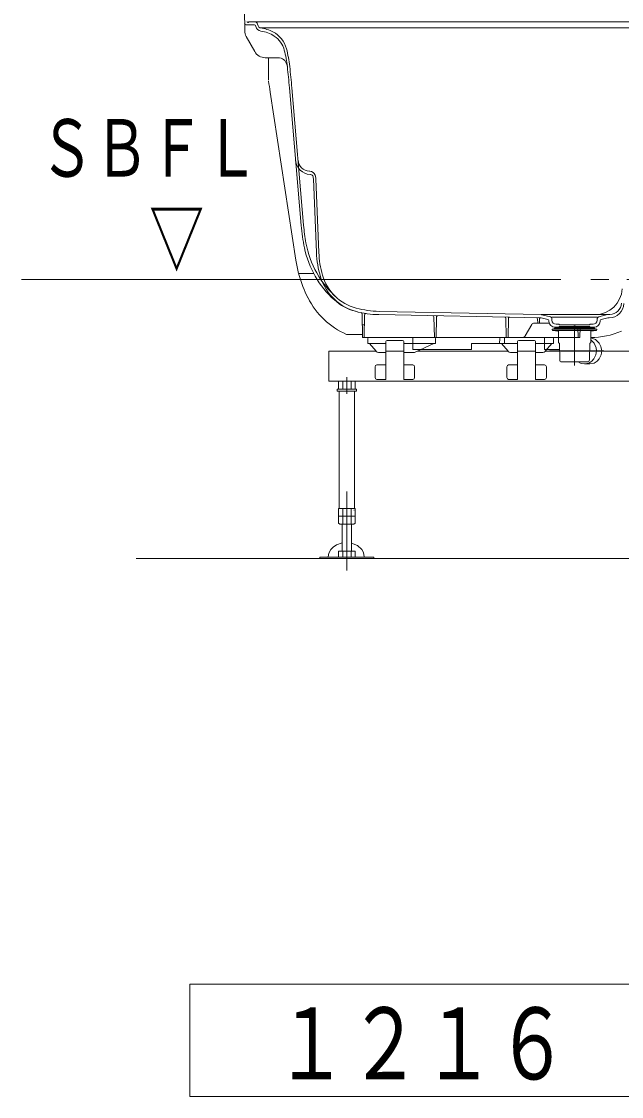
# Model space of a CAD drawing. Units: millimetres on the paper. Extents: x -305 to 305, y -152 to 152.
# Drawn here: x -213.09 to -193.07, y 8.77 to 44.66 of the extents above; entities that cross this region are included whole.
import ezdxf
from ezdxf.enums import TextEntityAlignment as Align

# ---------------------------------------------------------------- set-up
doc = ezdxf.new("R2010")
doc.units = ezdxf.units.MM
for name, pattern in [('DASHED2', [3, 2, -1]), ('LONG_CHAIN', [21, 18, -1, 1, -1]), ('LONG_DOUBLE_CHAIN', [21.8, 18, -1, 0.6, -0.6, 0.6, -1])]:
    doc.linetypes.add(name, pattern=pattern)
doc.layers.add('0-0_0', color=7, linetype='Continuous', lineweight=9)
doc.layers.add('0-1_VIEW0002', color=7, linetype='Continuous', lineweight=9)
doc.styles.add('ＭＳ ゴシック', font='')
doc.styles.get('ＭＳ ゴシック').set_extended_font_data('MS Gothic')

msp = doc.modelspace()

# ---------------------------------------------------------------- linework, layer by layer
at = {"layer": '0-0_0'}
for p, q in [((-207.475, 8.766), (-207.475, 12.516)), ((-207.475, 12.516), (-192.475, 12.516)), ((-207.475, 8.766), (-192.475, 8.766))]:
    msp.add_line(p, q, dxfattribs=at)
at = {"layer": '0-1_VIEW0002'}
for p, q in [((-205.641, 44.353), (-205.653, 45.053)), ((-205.605, 44.553), (-205.32, 44.553)), ((-205.536, 44.633), (-205.523, 44.633)), ((-205.513, 44.643), (-205.503, 44.643)), ((-205.503, 44.653), (-189.4, 44.653)), ((-205.272, 44.491), (-205.281, 44.524)), ((-205.197, 44.519), (-205.213, 44.579)), ((-205.59, 44.166), (-205.309, 43.659)), ((-205.139, 44.453), (-189.515, 44.453)), ((-204.959, 43.453), (-204.528, 43.453)), ((-204.237, 43.226), (-204.219, 43.153)), ((-204.237, 43.226), (-204.219, 43.153)), ((-203.756, 37.851), (-204.15, 42.446)), ((-203.677, 37.858), (-204.07, 42.453)), ((-203.885, 40.298), (-203.885, 40.297)), ((-203.485, 39.664), (-203.47, 39.663)), ((-203.461, 39.553), (-203.444, 39.552)), ((-203.348, 39.406), (-203.248, 36.947)), ((-203.268, 39.41), (-203.168, 36.95)), ((-201.713, 34.113), (-201.727, 34.902)), ((-201.653, 34.113), (-201.64, 34.872)), ((-195.752, 34.766), (-201.162, 34.874)), ((-195.744, 34.875), (-201.16, 34.984)), ((-193.533, 34.875), (-195.733, 34.875)), ((-195.439, 34.804), (-195.722, 34.873)), ((-193.827, 34.804), (-193.533, 34.875)), ((-193.533, 34.875), (-193.458, 34.877)), ((-199.313, 34.113), (-199.325, 34.799)), ((-199.253, 34.113), (-199.241, 34.795)), ((-196.913, 34.113), (-196.924, 34.751)), ((-196.853, 34.113), (-196.842, 34.747)), ((-196.281, 34.163), (-196.062, 34.543)), ((-195.479, 34.593), (-195.975, 34.593)), ((-195.863, 34.593), (-195.865, 34.729)), ((-195.803, 34.593), (-195.801, 34.726)), ((-195.52, 34.71), (-195.743, 34.764)), ((-195.488, 34.643), (-195.489, 34.673)), ((-195.396, 34.793), (-193.87, 34.793)), ((-195.39, 34.686), (-195.393, 34.749)), ((-195.143, 34.553), (-195.25, 34.553)), ((-195.143, 34.553), (-195.143, 34.533)), ((-194.633, 34.533), (-195.143, 34.533)), ((-194.633, 34.473), (-195.143, 34.473)), ((-195.143, 34.473), (-195.143, 34.453)), ((-194.693, 34.533), (-194.633, 34.513)), ((-194.693, 34.473), (-194.633, 34.493)), ((-194.633, 34.533), (-194.123, 34.533)), ((-194.573, 34.533), (-194.633, 34.513)), ((-194.573, 34.473), (-194.633, 34.493)), ((-194.123, 34.553), (-194.016, 34.553)), ((-194.123, 34.553), (-194.123, 34.533)), ((-193.876, 34.686), (-193.873, 34.749)), ((-193.778, 34.643), (-193.777, 34.673)), ((-193.746, 34.71), (-193.523, 34.764)), ((-193.514, 34.766), (-193.477, 34.766)), ((-201.713, 34.113), (-194.453, 34.113)), ((-199.316, 34.113), (-201.49, 34.113)), ((-197.09, 34.113), (-195.376, 34.113)), ((-195.375, 34.362), (-195.375, 34.383)), ((-194.633, 34.393), (-195.365, 34.393)), ((-194.633, 34.343), (-195.363, 34.343)), ((-195.357, 34.342), (-195.191, 34.327)), ((-195.313, 34.409), (-195.313, 34.393)), ((-195.303, 34.419), (-194.633, 34.419)), ((-194.633, 34.453), (-195.288, 34.453)), ((-195.283, 34.453), (-194.633, 34.453)), ((-195.283, 34.419), (-195.283, 34.453)), ((-195.173, 33.952), (-195.173, 34.307)), ((-194.633, 34.453), (-193.978, 34.453)), ((-193.983, 34.453), (-194.633, 34.453)), ((-193.963, 34.419), (-194.633, 34.419)), ((-193.903, 34.343), (-194.633, 34.343)), ((-194.513, 34.113), (-194.519, 34.453)), ((-194.453, 34.113), (-194.447, 34.453)), ((-194.093, 34.307), (-194.093, 33.952)), ((-193.91, 34.342), (-194.075, 34.327)), ((-193.983, 34.419), (-193.983, 34.453)), ((-193.953, 34.409), (-193.953, 34.393)), ((-193.891, 34.383), (-193.891, 34.362)), ((-201.533, 33.913), (-201.53, 34.074)), ((-200.933, 33.913), (-201.533, 33.913)), ((-201.251, 33.649), (-201.473, 33.913)), ((-200.933, 33.978), (-200.933, 32.713)), ((-200.372, 34.013), (-200.893, 34.013)), ((-200.333, 33.974), (-200.333, 32.713)), ((-200.333, 33.913), (-199.273, 33.913)), ((-199.956, 33.623), (-199.333, 33.913)), ((-199.273, 33.913), (-199.276, 34.074)), ((-197.133, 33.913), (-197.13, 34.074)), ((-196.533, 33.913), (-197.133, 33.913)), ((-196.851, 33.649), (-197.073, 33.913)), ((-196.533, 33.974), (-196.533, 32.713)), ((-196.494, 34.013), (-195.973, 34.013)), ((-195.933, 33.974), (-195.933, 32.713)), ((-195.933, 33.913), (-195.333, 33.913)), ((-195.615, 33.649), (-195.393, 33.913)), ((-195.333, 33.913), (-195.336, 34.074)), ((-195.166, 33.937), (-195.145, 33.919)), ((-195.139, 33.904), (-195.129, 33.362)), ((-194.127, 33.904), (-194.137, 33.362)), ((-194.1, 33.937), (-194.121, 33.919)), ((-202.833, 33.653), (-201.255, 33.653)), ((-202.833, 33.653), (-202.833, 32.653)), ((-200.933, 33.613), (-201.175, 33.613)), ((-200.933, 33.653), (-200.333, 33.653)), ((-200.333, 33.613), (-199.999, 33.613)), ((-199.891, 33.653), (-196.855, 33.653)), ((-196.533, 33.613), (-196.775, 33.613)), ((-196.533, 33.653), (-195.933, 33.653)), ((-195.933, 33.613), (-195.691, 33.613)), ((-195.611, 33.653), (-190.53, 33.653)), ((-201.293, 33.133), (-201.293, 32.773)), ((-201.233, 33.193), (-200.933, 33.193)), ((-200.033, 33.193), (-200.333, 33.193)), ((-199.973, 33.133), (-199.973, 32.773)), ((-196.893, 33.133), (-196.893, 32.773)), ((-196.833, 33.193), (-196.533, 33.193)), ((-195.633, 33.193), (-195.933, 33.193)), ((-195.573, 33.133), (-195.573, 32.773)), ((-195.042, 33.293), (-195.059, 33.293)), ((-195.059, 33.293), (-194.207, 33.293)), ((-195.042, 33.293), (-194.633, 33.293)), ((-194.303, 33.226), (-194.126, 33.226)), ((-201.233, 32.713), (-200.933, 32.713)), ((-200.033, 32.713), (-200.333, 32.713)), ((-196.833, 32.713), (-196.533, 32.713)), ((-195.633, 32.713), (-195.933, 32.713)), ((-202.833, 32.653), (-190.093, 32.653)), ((-202.553, 32.381), (-201.913, 32.381)), ((-202.553, 32.381), (-202.553, 32.321)), ((-202.553, 32.321), (-201.913, 32.321)), ((-202.51, 32.653), (-202.51, 32.381)), ((-202.487, 32.321), (-202.487, 28.401)), ((-202.463, 32.381), (-202.453, 32.381)), ((-202.372, 32.653), (-202.372, 32.381)), ((-202.094, 32.653), (-202.094, 32.381)), ((-202.003, 32.381), (-201.993, 32.381)), ((-201.979, 32.321), (-201.979, 28.401)), ((-201.956, 32.653), (-201.956, 32.381)), ((-201.913, 32.381), (-201.913, 32.321)), ((-201.956, 28.401), (-202.51, 28.401)), ((-202.51, 27.908), (-202.51, 28.401)), ((-202.372, 27.881), (-202.372, 28.401)), ((-202.094, 27.881), (-202.094, 28.401)), ((-201.956, 27.908), (-201.956, 28.401)), ((-201.956, 28.141), (-202.51, 28.141)), ((-202.003, 28.341), (-201.993, 28.341)), ((-202.51, 27.908), (-202.463, 27.881)), ((-202.003, 27.881), (-202.463, 27.881)), ((-202.393, 26.979), (-202.393, 27.881)), ((-202.073, 27.881), (-202.073, 26.979)), ((-202.003, 27.881), (-201.956, 27.908)), ((-202.51, 26.779), (-202.51, 26.979)), ((-202.51, 26.979), (-201.956, 26.979)), ((-202.372, 26.779), (-202.372, 26.979)), ((-202.094, 26.779), (-202.094, 26.979)), ((-201.956, 26.779), (-201.956, 26.979)), ((-165.763, 26.733), (-209.27, 26.733))]:
    msp.add_line(p, q, dxfattribs=at)
at = {"layer": '0-1_VIEW0002', "color": 2}
for p, q in [((-204.853, 43.433), (-204.853, 42.701)), ((-204.79, 42.307), (-203.934, 36.691)), ((-203.843, 36.253), (-203.344, 36.253)), ((-203.833, 36.253), (-203.833, 36.215)), ((-202.247, 34.213), (-201.715, 34.213)), ((-200.033, 34.113), (-200.033, 33.713)), ((-196.973, 34.113), (-196.973, 33.913)), ((-195.633, 34.113), (-195.633, 33.713)), ((-198.073, 33.913), (-196.973, 33.913)), ((-198.073, 33.913), (-198.073, 33.713)), ((-200.033, 33.713), (-198.073, 33.713)), ((-195.633, 33.713), (-195.133, 33.713))]:
    msp.add_line(p, q, dxfattribs=at)
at = {"layer": '0-1_VIEW0002', "linetype": 'LONG_DOUBLE_CHAIN'}
msp.add_line((-213.093, 36.053), (-167.156, 36.053), dxfattribs=at)
at = {"layer": '0-1_VIEW0002', "linetype": 'DASHED2'}
msp.add_line((-201.665, 34.533), (-201.701, 34.533), dxfattribs=at)
at = {"layer": '0-1_VIEW0002', "linetype": 'LONG_CHAIN'}
for p, q in [((-194.633, 34.475), (-194.633, 33.175)), ((-193.659, 33.663), (-195.472, 33.663)), ((-202.233, 32.79), (-202.233, 32.233)), ((-202.233, 28.966), (-202.233, 26.333))]:
    msp.add_line(p, q, dxfattribs=at)
at = {"layer": '0-1_VIEW0002'}
for points in [[(-194.633, 34.473), (-194.123, 34.473), (-194.123, 34.453)], [(-193.901, 34.393), (-193.953, 34.393), (-194.633, 34.393)], [(-194.093, 34.034), (-193.979, 33.917), (-193.916, 33.765), (-193.905, 33.663), (-193.924, 33.528), (-193.987, 33.397), (-194.052, 33.324), (-194.157, 33.257), (-194.303, 33.226), (-194.41, 33.242), (-194.516, 33.293)], [(-194.093, 34.099), (-193.937, 34.048), (-193.806, 33.924), (-193.752, 33.815), (-193.727, 33.663), (-193.747, 33.528), (-193.81, 33.397), (-193.875, 33.324), (-193.979, 33.257), (-194.126, 33.226)], [(-202.852, 26.779), (-202.852, 26.787), (-202.832, 26.912), (-202.765, 27.036), (-202.695, 27.111), (-202.577, 27.191), (-202.393, 27.254)], [(-202.073, 27.245), (-201.882, 27.165), (-201.736, 27.032), (-201.678, 26.928), (-201.652, 26.787), (-201.652, 26.779)], [(-203.133, 26.779), (-201.333, 26.779), (-201.333, 26.733)], [(-203.133, 26.779), (-203.133, 26.733), (-201.333, 26.733)]]:
    msp.add_lwpolyline(points, dxfattribs=at)
for centre, radius, start, end in [((-205.605, 44.593), 0.04, 181, 270), ((-205.536, 44.663), 0.03, 181, 270), ((-205.523, 44.643), 0.01, 270, 0), ((-205.503, 44.643), 0.01, 90, 180), ((-205.32, 44.513), 0.04, 15, 90), ((-205.31, 44.553), 0.1, 15, 90), ((-205.101, 44.545), 0.1, 195, 262.9947), ((-205.241, 44.36), 0.4, 181, 209.0747), ((-205.079, 44.542), 0.2, 195, 262.0407), ((-205.259, 43.255), 1.2, 62.1919, 82.9947), ((-205.259, 43.255), 1.1, 56.7709, 82.0407), ((-205.119, 43.52), 0.9, 14.8478, 62.1919), ((-205.095, 43.506), 0.8, 14.477, 56.7709), ((-204.959, 43.853), 0.4, 209.0747, 270), ((-204.528, 43.153), 0.3, 14.0786, 90), ((-208.116, 42.726), 3.92, 6.2542, 14.477), ((-208.116, 42.726), 4, 6.2542, 14.8478), ((-233.961, 39.893), 29.92, 4.8947, 6.2542), ((-233.961, 39.893), 30, 4.8947, 6.2542), ((-203.434, 40.062), 0.51, 184.8947, 267), ((-203.464, 40.064), 0.4, 184.8947, 267), ((-203.48, 39.464), 0.2, 20.5216, 87), ((-203.448, 39.462), 0.09, 17.3063, 87), ((-203.668, 39.393), 0.32, 2.3268, 17.3063), ((-203.668, 39.393), 0.4, 2.3268, 20.5216), ((-197.3, 38.404), 6.48, 184.8947, 191.5691), ((-197.3, 38.404), 6.4, 184.8947, 190.217), ((-200.513, 37.746), 3.2, 191.5691, 228.1155), ((-200.449, 37.837), 3.2, 190.217, 228.563), ((-199.971, 37.08), 3.28, 182.3268, 196.7241), ((-199.971, 37.08), 3.2, 182.3268, 196.0801), ((-201.474, 36.628), 1.71, 196.7241, 256.3245), ((-201.508, 36.637), 1.6, 196.0801, 255.0751), ((-193.946, 35.775), 0.9, 270, 357.6732), ((-201.508, 36.637), 1.71, 228.1155, 255.0751), ((-193.487, 35.266), 0.5, 271.1458, 357.6732), ((-193.466, 35.277), 0.4, 271.1458, 357.6732), ((-201.096, 38.183), 3.31, 255.0751, 268.8542), ((-201.096, 38.183), 3.2, 255.0751, 268.8542), ((-201.767, 34.901), 0.04, 1, 78.4527), ((-201.6, 34.871), 0.04, 81.3541, 179), ((-199.365, 34.798), 0.04, 1, 88.8542), ((-199.201, 34.795), 0.04, 88.8542, 179), ((-195.746, 34.775), 0.1, 76.3408, 88.8542), ((-196.964, 34.75), 0.04, 1, 88.8542), ((-196.802, 34.747), 0.04, 88.8542, 179), ((-195.975, 34.493), 0.1, 90, 150), ((-195.905, 34.729), 0.04, 1, 88.8542), ((-195.761, 34.726), 0.04, 88.8542, 179), ((-195.752, 34.726), 0.04, 76.3408, 88.8542), ((-195.529, 34.671), 0.04, 3, 76.3408), ((-195.288, 34.653), 0.2, 183, 270), ((-195.453, 34.745), 0.06, 3, 76.3408), ((-195.25, 34.693), 0.14, 183, 270), ((-194.016, 34.693), 0.14, 270, 357), ((-193.978, 34.653), 0.2, 270, 357), ((-193.813, 34.745), 0.06, 103.6592, 177), ((-193.737, 34.671), 0.04, 103.6592, 177), ((-193.514, 34.726), 0.04, 91.1458, 103.6592), ((-201.49, 34.073), 0.04, 90, 179), ((-199.316, 34.073), 0.04, 1, 90), ((-197.09, 34.073), 0.04, 90, 179), ((-196.368, 34.213), 0.1, 270, 330), ((-195.376, 34.073), 0.04, 1, 90), ((-195.365, 34.383), 0.01, 90, 180), ((-195.355, 34.362), 0.02, 180, 265), ((-195.303, 34.409), 0.01, 90, 180), ((-195.193, 34.307), 0.02, 0, 85), ((-194.073, 34.307), 0.02, 95, 180), ((-193.963, 34.409), 0.01, 0, 90), ((-193.911, 34.362), 0.02, 275, 0), ((-193.901, 34.383), 0.01, 0, 90), ((-200.893, 33.973), 0.04, 90, 179.5), ((-200.373, 33.973), 0.04, 0.5, 90), ((-196.493, 33.973), 0.04, 90, 179.5), ((-195.973, 33.973), 0.04, 0.5, 90), ((-195.153, 33.952), 0.02, 180, 228.7246), ((-195.159, 33.904), 0.02, 1, 48.7246), ((-194.107, 33.904), 0.02, 131.2754, 179), ((-194.113, 33.952), 0.02, 311.2754, 0), ((-201.175, 33.713), 0.1, 220, 270), ((-199.999, 33.713), 0.1, 270, 295), ((-196.775, 33.713), 0.1, 220, 270), ((-195.691, 33.713), 0.1, 270, 320), ((-201.233, 33.133), 0.06, 90, 180), ((-200.033, 33.133), 0.06, 0, 90), ((-196.833, 33.133), 0.06, 90, 180), ((-195.633, 33.133), 0.06, 0, 90), ((-195.059, 33.363), 0.07, 181, 270), ((-194.207, 33.363), 0.07, 270, 359), ((-201.233, 32.773), 0.06, 180, 270), ((-200.033, 32.773), 0.06, 270, 0), ((-196.833, 32.773), 0.06, 180, 270), ((-195.633, 32.773), 0.06, 270, 0)]:
    msp.add_arc(centre, radius, start, end, dxfattribs=at)
at = {"layer": '0-1_VIEW0002', "color": 2}
for centre, radius, start, end in [((-233.489, 37.933), 29.03, 8.6653, 9.4027), ((-199.812, 37.319), 4.17, 188.6653, 194.8123), ((-199.812, 37.319), 4.17, 195.3564, 206.9399), ((-201.176, 36.626), 2.64, 206.9399, 246.061), ((-194.071, 36.613), 2.5, 269.489, 293.6959)]:
    msp.add_arc(centre, radius, start, end, dxfattribs=at)
at = {"layer": '0-1_VIEW0002', "linetype": 'DASHED2'}
for centre, start, end in [((-201.701, 34.553), 181, 270), ((-201.665, 34.553), 270, 359)]:
    msp.add_arc(centre, 0.02, start, end, dxfattribs=at)

# ---------------------------------------------------------------- texts
at = {"layer": '0-0_0', "style": 'ＭＳ ゴシック', "width": 0.75}
msp.add_text('\u3000１２１６\u3000', height=2.405, dxfattribs=at).set_placement((-207.118, 8.616), align=Align.BOTTOM_LEFT)
at = {"layer": '0-1_VIEW0002', "style": 'ＭＳ ゴシック', "width": 0.7}
for s, p in [('ＳＢＦＬ', (-212.501, 38.905)), ('\u3000\u3000▽', (-212.501, 35.907))]:
    msp.add_text(s, height=1.921, dxfattribs=at).set_placement(p, align=Align.BOTTOM_LEFT)

doc.saveas('drawing.dxf')
